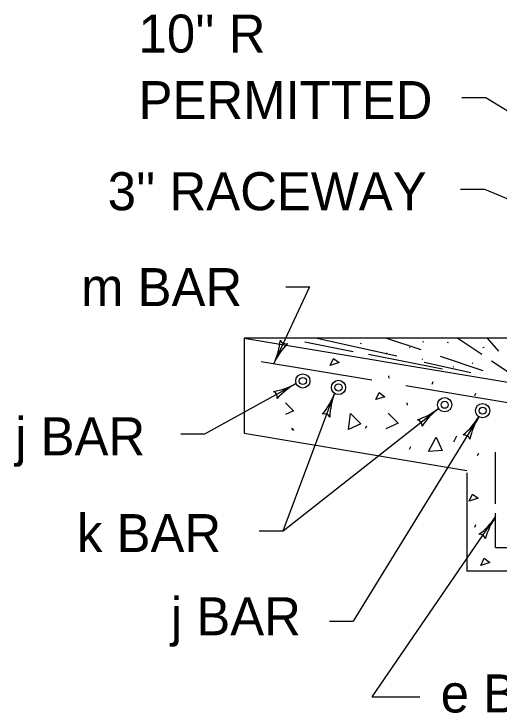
# Model space of a CAD drawing. Extents: x 1007 to 1035.5, y 1000.5 to 1021.5.
# Drawn here: x 1025.488 to 1028.039, y 1008.731 to 1012.408 of the extents above; entities that cross this region are included whole.
import ezdxf

# ---------------------------------------------------------------- set-up
doc = ezdxf.new("R2010")
doc.units = 0
for name, color, linetype in [('1', 7, 'Continuous'), ('2', 7, 'Continuous'), ('Level 1', 7, 'Continuous'), ('Level 3', 7, 'Continuous')]:
    doc.layers.add(name, color=color, linetype=linetype)

msp = doc.modelspace()

# ---------------------------------------------------------------- linework, layer by layer
at = {"layer": '1'}
for p, q in [((1027.8366, 1011.4863), (1027.9616, 1011.4863)), ((1027.9616, 1011.4863), (1028.6388, 1011.2071))]:
    msp.add_line(p, q, dxfattribs=at)
at = {"layer": '2'}
for centre, radius, start, end in [((1026.5, 1010.7346), 0.3909, 335.0519, 353.7207), ((1027.2089, 1010.4048), 0.3909, 136.3991, 155.0458), ((1026.9172, 1010.7045), 0.0313, 203.8265, 285.9432), ((1026.5, 1010.7346), 0.3909, 335.0397, 335.0519), ((1026.7828, 1010.8067), 0.391, 280.2485, 298.8952), ((1027.1607, 1010.1221), 0.391, 118.9013, 137.5701), ((1027.1607, 1010.1221), 0.391, 118.8891, 118.9013), ((1026.8416, 1010.3926), 0.0313, 347.6759, 69.7926), ((1026.807, 1010.5493), 0.3909, 320.8786, 339.5253), ((1027.5395, 1010.2759), 0.3909, 159.5314, 178.2002), ((1027.5395, 1010.2759), 0.3909, 159.5192, 159.5314), ((1027.1213, 1010.2733), 0.0313, 28.306, 110.4227), ((1027.4834, 1010.6435), 0.3909, 288.7431, 307.3898), ((1027.9583, 1010.0223), 0.3909, 127.3959, 146.0647), ((1027.9583, 1010.0223), 0.3909, 127.3837, 127.3959), ((1027.6027, 1010.2426), 0.0313, 356.1705, 78.2872), ((1027.5995, 1010.494), 0.3909, 309.7853, 328.4321), ((1028.2657, 1010.0848), 0.3909, 148.4382, 167.107), ((1028.2657, 1010.0848), 0.3909, 148.426, 148.4382), ((1027.8548, 1010.1627), 0.0313, 17.2128, 99.3295), ((1027.6984, 1009.984), 0.3909, 306.926, 325.5727), ((1028.3434, 1009.5421), 0.3909, 145.5788, 164.2476), ((1028.3434, 1009.5421), 0.3909, 145.5666, 145.5788), ((1027.9368, 1009.6405), 0.0313, 14.3534, 96.4701)]:
    msp.add_arc(centre, radius, start, end, dxfattribs=at)
at = {"layer": 'Level 1'}
for centre, radius in [((1027.0068, 1010.4778), 0.0375), ((1027.0068, 1010.4778), 0.0187), ((1027.1944, 1010.4436), 0.0375), ((1027.1944, 1010.4436), 0.0187), ((1027.7528, 1010.3526), 0.0375), ((1027.7528, 1010.3526), 0.0187), ((1027.9523, 1010.3214), 0.0375), ((1027.9523, 1010.3214), 0.0187)]:
    msp.add_circle(centre, radius, dxfattribs=at)
at = {"layer": 'Level 3'}
for p, q in [((1027.8437, 1011.9692), (1027.9687, 1011.9692)), ((1027.9687, 1011.9692), (1028.6294, 1011.5635)), ((1027.0419, 1010.9726), (1026.8545, 1010.5697)), ((1026.9169, 1010.9726), (1027.0419, 1010.9726)), ((1028.1974, 1010.7026), (1026.6974, 1010.7026)), ((1026.6974, 1010.7026), (1028.265, 1010.4413)), ((1026.6974, 1010.7026), (1026.6974, 1010.2026)), ((1027.5005, 1010.6076), (1027.0736, 1010.7026)), ((1027.4474, 1010.7026), (1027.6265, 1010.6429)), ((1027.8211, 1010.7026), (1027.9477, 1010.6185)), ((1027.976, 1010.7026), (1028.0359, 1010.6349)), ((1026.6974, 1010.6756), (1026.6992, 1010.6729)), ((1027.017, 1010.6834), (1027.2721, 1010.6335)), ((1027.3115, 1010.6726), (1027.3134, 1010.6784)), ((1027.6421, 1010.6831), (1027.6361, 1010.6817)), ((1027.7691, 1010.6781), (1027.7711, 1010.6839)), ((1027.5708, 1010.6513), (1027.5679, 1010.6542)), ((1027.9597, 1010.6532), (1027.9537, 1010.652)), ((1027.3513, 1010.618), (1027.7413, 1010.5417)), ((1027.4472, 1010.6193), (1027.4492, 1010.6251)), ((1027.6379, 1010.5902), (1027.635, 1010.5931)), ((1027.7289, 1010.6087), (1027.9541, 1010.5336)), ((1026.7881, 1010.5808), (1027.3695, 1010.4839)), ((1027.8905, 1010.5208), (1027.6445, 1010.5756)), ((1027.9003, 1010.5698), (1027.8974, 1010.5727)), ((1027.9997, 1010.584), (1028.098, 1010.5186)), ((1027.8012, 1010.5495), (1027.7983, 1010.5524)), ((1027.4576, 1010.5052), (1027.4591, 1010.4919)), ((1026.4905, 1010.1995), (1026.9718, 1010.4644)), ((1027.5485, 1010.4541), (1028.2881, 1010.3308)), ((1027.6865, 1010.4612), (1027.6924, 1010.4746)), ((1026.9025, 1009.6897), (1027.1733, 1010.4126)), ((1027.9114, 1010.4006), (1027.9173, 1010.4139)), ((1027.5543, 1010.3634), (1027.5558, 1010.3501)), ((1026.9025, 1009.6897), (1027.7209, 1010.3329)), ((1027.9326, 1010.2894), (1027.2723, 1009.2145)), ((1026.9464, 1010.2289), (1026.9523, 1010.22)), ((1026.9523, 1010.2256), (1026.9582, 1010.2166)), ((1027.3371, 1010.2289), (1027.343, 1010.2422)), ((1026.3655, 1010.1995), (1026.4905, 1010.1995)), ((1026.6974, 1010.2026), (1027.8693, 1010.0072)), ((1027.568, 1010.1191), (1027.574, 1010.1325)), ((1027.9262, 1010.0851), (1027.9321, 1010.0985)), ((1028.0209, 1009.832), (1028.0209, 1010.1025)), ((1027.8693, 1009.9942), (1027.8693, 1009.4775)), ((1027.3721, 1008.8164), (1028.0209, 1009.7631)), ((1028.0209, 1009.6025), (1028.0209, 1009.7825)), ((1027.9114, 1009.7092), (1027.9173, 1009.7226)), ((1026.7775, 1009.6897), (1026.9025, 1009.6897)), ((1028.0209, 1009.6025), (1028.1326, 1009.6025)), ((1030.0724, 1009.4775), (1027.8693, 1009.4775)), ((1027.1473, 1009.2145), (1027.2723, 1009.2145)), ((1027.3721, 1008.8164), (1027.6221, 1008.8164))]:
    msp.add_line(p, q, dxfattribs=at)
for points in [[(1027.1508, 1010.5598), (1027.1685, 1010.5968), (1027.1981, 1010.5746), (1027.1508, 1010.5598)], [(1027.3913, 1010.3804), (1027.409, 1010.4174), (1027.4386, 1010.3951), (1027.3913, 1010.3804)], [(1026.9161, 1010.3623), (1026.957, 1010.3201), (1026.9161, 1010.3011)], [(1027.2463, 1010.2217), (1027.258, 1010.3064), (1027.311, 1010.2516), (1027.2477, 1010.2222)], [(1027.4563, 1010.3091), (1027.5074, 1010.2562), (1027.444, 1010.2268)], [(1027.8009, 1010.1572), (1027.816, 1010.1887)], [(1027.6685, 1010.106), (1027.7085, 1010.1814), (1027.7395, 1010.1119), (1027.67, 1010.106)], [(1027.882, 1009.8461), (1027.8999, 1009.8831), (1027.9295, 1009.861), (1027.882, 1009.8461)], [(1027.9431, 1009.5078), (1027.9609, 1009.5448), (1027.9905, 1009.5226), (1027.9431, 1009.5078)]]:
    msp.add_lwpolyline(points, dxfattribs=at)

# ---------------------------------------------------------------- texts
at = {"layer": '1'}
msp.add_text("3'' RACEWAY", height=0.2, dxfattribs=at).set_placement((1025.9806, 1011.3758))
at = {"layer": 'Level 3'}
for s, p in [("10'' R ", (1026.1429, 1012.2052)), ('PERMITTED', (1026.1429, 1011.8552)), ('m BAR', (1025.8408, 1010.8715)), ('j BAR', (1025.494, 1010.0864)), ('k BAR', (1025.8192, 1009.5775)), ('j BAR', (1026.3129, 1009.1397)), ('e BAR', (1027.7319, 1008.7339))]:
    msp.add_text(s, height=0.2, dxfattribs=at).set_placement(p)

doc.saveas('drawing.dxf')
